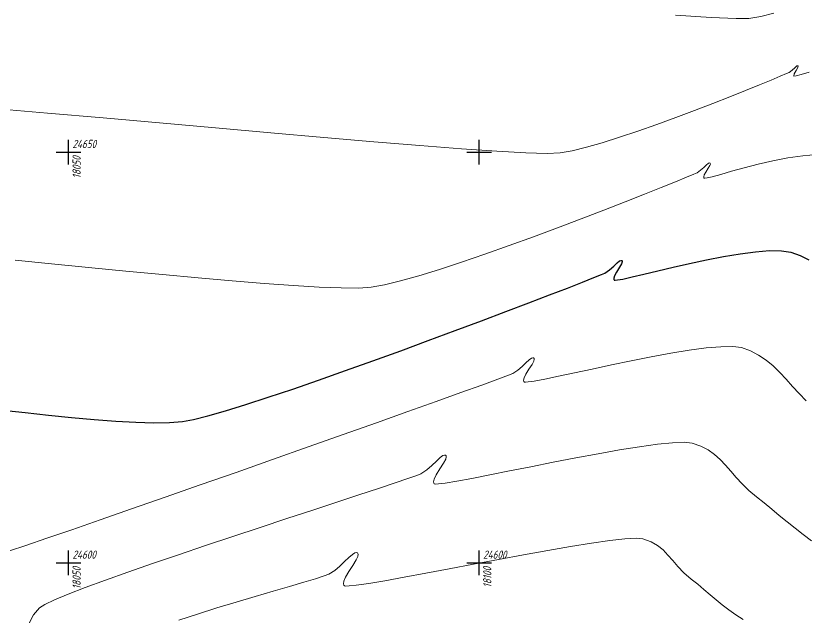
# Model space of a CAD drawing. Header units: metres. Extents: x -149473 to 83396, y -14167 to 104709.
# Drawn here: x -4734.26 to -4686.14, y 42615.42 to 42652.02 of the extents above; entities that cross this region are included whole.
import ezdxf
from ezdxf.enums import TextEntityAlignment as Align

# ---------------------------------------------------------------- set-up
doc = ezdxf.new("R2010")
doc.units = ezdxf.units.M
doc.layers.add('02_Сетка', color=7, linetype='Continuous', transparency=0.6)
doc.layers.add('Viewport2ForCustomObjects_0', color=7, linetype='Continuous')
doc.layers.add('Сетка', color=7, linetype='Continuous')
doc.layers.add('Сети_Горизонтали.Вспомогательные', color=1, linetype='Continuous', lineweight=9)
doc.layers.add('Сети_Горизонтали.Основные', color=1, linetype='Continuous', lineweight=30)
doc.styles.get("Standard").update_dxf_attribs({"font": 'GOST_0.TTF'})

# ---------------------------------------------------------------- blocks, each defined once
blk = doc.blocks.new('g5_012')
at = {"color": 92}
for points in [[(0, -1.5), (0, 1.5)], [(-1.5, 0), (1.5, 0)]]:
    blk.add_lwpolyline(points, dxfattribs=at)
blk = doc.blocks.new('CustomObjectsInViewport2_0')
at = {"layer": 'Сети_Горизонтали.Вспомогательные', "color": 42, "flags": 128}
for points, elevation in [([(2727.92, 1673.193), (2726.328, 1672.795), (2724.895, 1672.534), (2723.341, 1672.518), (2720.312, 1672.662), (2715.964, 1672.95)], 20.5), ([(2632.9, 1661.583), (2639.472, 1661.026), (2646.247, 1660.436), (2653.112, 1659.829), (2659.955, 1659.22), (2666.662, 1658.624), (2673.12, 1658.058), (2679.218, 1657.535), (2684.842, 1657.071), (2689.879, 1656.682), (2694.216, 1656.384), (2697.741, 1656.19), (2700.341, 1656.117), (2701.902, 1656.181), (2703.368, 1656.445), (2705.097, 1656.864), (2707.04, 1657.414), (2709.149, 1658.073), (2711.375, 1658.817), (2713.67, 1659.622), (2715.985, 1660.467), (2718.273, 1661.326), (2720.485, 1662.178), (2722.573, 1662.999), (2724.487, 1663.765), (2726.181, 1664.454), (2727.604, 1665.042), (2728.71, 1665.506), (2729.45, 1665.823), (2729.774, 1665.969), (2730.152, 1666.237), (2730.471, 1666.539), (2730.721, 1666.761), (2730.896, 1666.791), (2730.862, 1666.567), (2730.63, 1666.19), (2730.4, 1665.796), (2730.372, 1665.515), (2730.636, 1665.539), (2731.272, 1665.722), (2732.215, 1666.017)], 21), ([(2635.54, 1643.104), (2639.978, 1642.674), (2644.496, 1642.232), (2649.025, 1641.791), (2653.496, 1641.363), (2657.84, 1640.959), (2661.989, 1640.591), (2665.873, 1640.272), (2669.423, 1640.014), (2672.571, 1639.828), (2675.247, 1639.727), (2677.383, 1639.723), (2678.909, 1639.827), (2680.504, 1640.117), (2682.454, 1640.591), (2684.707, 1641.226), (2687.21, 1641.998), (2689.909, 1642.882), (2692.75, 1643.855), (2695.682, 1644.892), (2698.649, 1645.971), (2701.599, 1647.067), (2704.478, 1648.156), (2707.234, 1649.214), (2709.812, 1650.218), (2712.159, 1651.143), (2714.223, 1651.966), (2715.949, 1652.663), (2717.285, 1653.209), (2718.177, 1653.582), (2718.572, 1653.756), (2719.008, 1654.052), (2719.392, 1654.4), (2719.718, 1654.716), (2719.931, 1654.891), (2720.062, 1654.95), (2720.135, 1654.944), (2720.167, 1654.926), (2720.19, 1654.897), (2720.198, 1654.811), (2720.129, 1654.625), (2719.937, 1654.299), (2719.642, 1653.839), (2719.452, 1653.489), (2719.387, 1653.269), (2719.397, 1653.155), (2719.422, 1653.11), (2719.445, 1653.097), (2719.545, 1653.093), (2719.823, 1653.137), (2720.412, 1653.278), (2721.455, 1653.562), (2722.78, 1653.932), (2724.325, 1654.352), (2726.026, 1654.787), (2727.822, 1655.201), (2729.65, 1655.559), (2731.447, 1655.826), (2733.151, 1655.965)], 21.5), ([(2634.865, 1607.719), (2636.847, 1608.382), (2639.401, 1609.252), (2642.451, 1610.3), (2645.92, 1611.501), (2649.731, 1612.827), (2653.808, 1614.251), (2658.075, 1615.746), (2662.454, 1617.284), (2666.87, 1618.839), (2671.245, 1620.383), (2675.503, 1621.889), (2679.567, 1623.331), (2683.361, 1624.681), (2686.809, 1625.911), (2689.833, 1626.996), (2692.358, 1627.907), (2694.306, 1628.618), (2695.601, 1629.101), (2696.166, 1629.33), (2696.752, 1629.714), (2697.281, 1630.171), (2697.747, 1630.623), (2698.144, 1630.995), (2698.409, 1631.184), (2698.574, 1631.237), (2698.668, 1631.22), (2698.71, 1631.195), (2698.743, 1631.158), (2698.763, 1631.052), (2698.7, 1630.825), (2698.487, 1630.425), (2698.108, 1629.832), (2697.731, 1629.221), (2697.521, 1628.779), (2697.463, 1628.504), (2697.488, 1628.359), (2697.523, 1628.301), (2697.551, 1628.282), (2697.674, 1628.266), (2698.017, 1628.287), (2698.745, 1628.394), (2700.04, 1628.637), (2701.698, 1628.979), (2703.65, 1629.396), (2705.826, 1629.865), (2708.156, 1630.361), (2710.571, 1630.861), (2713.001, 1631.341), (2715.377, 1631.777), (2717.629, 1632.145), (2719.686, 1632.422), (2721.481, 1632.583), (2722.943, 1632.605), (2724.002, 1632.463), (2725.085, 1632.079), (2726.07, 1631.566), (2726.978, 1630.946), (2727.827, 1630.235), (2728.637, 1629.453), (2729.427, 1628.618), (2730.217, 1627.75), (2731.026, 1626.867), (2731.873, 1625.987)], 22.5), ([(2637.256, 1598.917), (2637.774, 1599.918), (2638.509, 1600.803), (2639.148, 1601.207), (2640.331, 1601.762), (2641.997, 1602.45), (2644.086, 1603.253), (2646.536, 1604.153), (2649.285, 1605.132), (2652.273, 1606.172), (2655.438, 1607.255), (2658.719, 1608.364), (2662.055, 1609.48), (2665.385, 1610.586), (2668.647, 1611.664), (2671.78, 1612.695), (2674.724, 1613.662), (2677.416, 1614.547), (2679.795, 1615.333), (2681.801, 1616), (2683.372, 1616.532), (2684.446, 1616.91), (2684.963, 1617.117), (2685.659, 1617.573), (2686.286, 1618.114), (2686.839, 1618.651), (2687.31, 1619.092), (2687.624, 1619.317), (2687.82, 1619.379), (2687.932, 1619.36), (2687.982, 1619.33), (2688.02, 1619.286), (2688.045, 1619.16), (2687.97, 1618.89), (2687.716, 1618.416), (2687.267, 1617.713), (2686.819, 1616.987), (2686.571, 1616.463), (2686.502, 1616.137), (2686.532, 1615.965), (2686.573, 1615.896), (2686.604, 1615.875), (2686.74, 1615.853), (2687.116, 1615.868), (2687.915, 1615.966), (2689.34, 1616.202), (2691.169, 1616.542), (2693.331, 1616.966), (2695.75, 1617.449), (2698.354, 1617.972), (2701.069, 1618.513), (2703.822, 1619.048), (2706.539, 1619.557), (2709.148, 1620.018), (2711.574, 1620.409), (2713.745, 1620.708), (2715.586, 1620.893), (2717.025, 1620.942), (2717.988, 1620.835), (2719.025, 1620.47), (2719.914, 1620.006), (2720.69, 1619.456), (2721.387, 1618.833), (2722.039, 1618.15), (2722.68, 1617.42), (2723.344, 1616.656), (2724.066, 1615.873), (2724.879, 1615.082), (2725.818, 1614.298), (2726.738, 1613.572), (2727.663, 1612.815), (2728.596, 1612.038), (2729.544, 1611.252), (2730.51, 1610.468), (2731.5, 1609.698), (2732.52, 1608.952)], 23), ([(2655.492, 1599.276), (2657.764, 1600.031), (2660.114, 1600.773), (2662.476, 1601.492), (2664.783, 1602.176), (2666.969, 1602.814), (2668.968, 1603.394), (2670.713, 1603.904), (2672.138, 1604.334), (2673.176, 1604.671), (2673.761, 1604.904), (2674.455, 1605.348), (2675.092, 1605.875), (2675.668, 1606.42), (2676.176, 1606.917), (2676.613, 1607.301), (2676.908, 1607.482), (2677.096, 1607.522), (2677.204, 1607.495), (2677.253, 1607.464), (2677.293, 1607.422), (2677.327, 1607.304), (2677.279, 1607.055), (2677.07, 1606.617), (2676.659, 1605.952), (2676.193, 1605.23), (2675.787, 1604.527), (2675.584, 1604.031), (2675.542, 1603.724), (2675.581, 1603.559), (2675.623, 1603.491), (2675.657, 1603.468), (2675.803, 1603.441), (2676.206, 1603.448), (2677.065, 1603.536), (2678.6, 1603.759), (2680.575, 1604.09), (2682.916, 1604.509), (2685.547, 1604.996), (2688.392, 1605.531), (2691.375, 1606.094), (2694.422, 1606.667), (2697.455, 1607.229), (2700.401, 1607.761), (2703.181, 1608.242), (2705.723, 1608.653), (2707.948, 1608.975), (2709.782, 1609.187), (2711.15, 1609.271), (2711.975, 1609.206), (2712.977, 1608.841), (2713.78, 1608.378), (2714.444, 1607.83), (2715.033, 1607.211), (2715.609, 1606.532), (2716.232, 1605.809), (2716.967, 1605.054), (2717.874, 1604.281), (2718.663, 1603.653), (2719.418, 1603.02), (2720.155, 1602.385), (2720.894, 1601.755), (2721.65, 1601.135), (2722.44, 1600.529), (2723.282, 1599.943), (2724.193, 1599.383)], 23.5)]:
    blk.add_lwpolyline(points, dxfattribs=dict(at, elevation=elevation))
at = {"layer": 'Сети_Горизонтали.Основные', "color": 40, "elevation": 22, "flags": 128}
blk.add_lwpolyline([(2634.003, 1624.867), (2636.788, 1624.557), (2639.616, 1624.253), (2642.43, 1623.97), (2645.176, 1623.721), (2647.797, 1623.52), (2650.237, 1623.381), (2652.441, 1623.317), (2654.353, 1623.344), (2655.916, 1623.473), (2657.255, 1623.726), (2659.02, 1624.168), (2661.16, 1624.779), (2663.627, 1625.539), (2666.37, 1626.428), (2669.34, 1627.425), (2672.487, 1628.51), (2675.762, 1629.663), (2679.115, 1630.863), (2682.496, 1632.089), (2685.856, 1633.323), (2689.145, 1634.542), (2692.314, 1635.728), (2695.313, 1636.859), (2698.091, 1637.915), (2700.601, 1638.876), (2702.791, 1639.722), (2704.612, 1640.432), (2706.016, 1640.986), (2706.951, 1641.363), (2707.369, 1641.543), (2707.936, 1641.927), (2708.434, 1642.378), (2708.856, 1642.788), (2709.133, 1643.016), (2709.303, 1643.091), (2709.397, 1643.084), (2709.439, 1643.06), (2709.469, 1643.023), (2709.478, 1642.912), (2709.389, 1642.67), (2709.14, 1642.247), (2708.757, 1641.65), (2708.511, 1641.196), (2708.427, 1640.912), (2708.44, 1640.764), (2708.473, 1640.705), (2708.497, 1640.69), (2708.605, 1640.679), (2708.903, 1640.707), (2709.535, 1640.821), (2710.66, 1641.068), (2712.096, 1641.406), (2713.783, 1641.809), (2715.659, 1642.252), (2717.661, 1642.708), (2719.728, 1643.151), (2721.798, 1643.556), (2723.808, 1643.897), (2725.696, 1644.146), (2727.402, 1644.279), (2728.862, 1644.27), (2730.015, 1644.092), (2731.126, 1643.695), (2732.18, 1643.15)], dxfattribs=at)

msp = doc.modelspace()

# ---------------------------------------------------------------- block references
at = {"layer": '02_Сетка', "color": 92, "linetype": 'Continuous', "lineweight": 15, "ltscale": 0.5, "xscale": 0.5, "yscale": 0.5, "zscale": 0.5}
for p in [(-4731.056, 42643.725), (-4706.056, 42643.725), (-4731.056, 42618.725), (-4706.056, 42618.725)]:
    msp.add_blockref('g5_012', p, dxfattribs=at)
at = {"layer": 'Viewport2ForCustomObjects_0', "xscale": 0.5, "yscale": 0.5, "zscale": 0.5}
msp.add_blockref('CustomObjectsInViewport2_0', (-6052.071, 41815.592), dxfattribs=at)

# ---------------------------------------------------------------- texts
at = {"layer": 'Сетка', "color": 3, "oblique": 15}
for s, p in [('24650', (-4730.806, 42643.975)), ('24600', (-4730.806, 42618.975)), ('24600', (-4705.806, 42618.975))]:
    msp.add_text(s, height=0.5, dxfattribs=at).set_placement(p)
for s, p in [('18050', (-4730.806, 42643.475)), ('18050', (-4730.806, 42618.475)), ('18100', (-4705.806, 42618.475))]:
    msp.add_text(s, height=0.5, rotation=90, dxfattribs=at).set_placement(p, align=Align.TOP_RIGHT)

doc.saveas('drawing.dxf')
